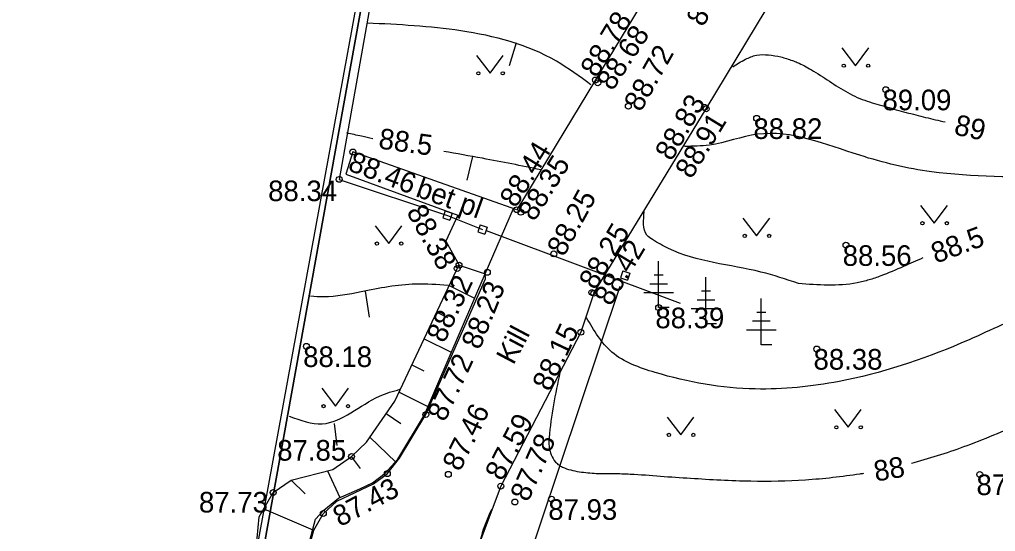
# Model space of a CAD drawing. Extents: x 640151 to 642820, y 6459264 to 6461024.
# Drawn here: x 640980.55 to 641013.72, y 6460612.08 to 6460629.46 of the extents above; entities that cross this region are included whole.
import ezdxf

# ---------------------------------------------------------------- set-up
doc = ezdxf.new("R2010")
doc.units = 0
for name, color, linetype in [('AED', 7, 'Continuous'), ('HALJASTUS', 7, 'Continuous'), ('HORISONTAAL-EH2000', 7, 'Continuous'), ('KORGUS-EH2000', 7, 'Continuous'), ('MOOTPIIR', 7, 'Continuous'), ('PIIR', 7, 'Continuous'), ('PUU', 7, 'Continuous'), ('RELJEEF', 7, 'Continuous'), ('TEE', 7, 'Continuous')]:
    doc.layers.add(name, color=color, linetype=linetype)

msp = doc.modelspace()

# ---------------------------------------------------------------- linework, layer by layer
at = {"layer": 'AED'}
for p, q in [((640995.021, 6460622.967), (640994.942, 6460622.73)), ((640995.021, 6460622.967), (640995.258, 6460622.888)), ((640995.258, 6460622.888), (640995.179, 6460622.651)), ((640994.942, 6460622.73), (640995.179, 6460622.651)), ((640995.1, 6460622.809), (640996.291, 6460622.339)), ((640996.212, 6460622.497), (640996.133, 6460622.26)), ((640996.133, 6460622.26), (640996.37, 6460622.181)), ((640996.212, 6460622.497), (640996.449, 6460622.418)), ((640996.449, 6460622.418), (640996.37, 6460622.181)), ((640996.408, 6460622.295), (641002.998, 6460619.837)), ((641001.053, 6460620.929), (641000.974, 6460620.692)), ((641001.053, 6460620.929), (641001.29, 6460620.85)), ((641001.29, 6460620.85), (641001.211, 6460620.613)), ((641000.974, 6460620.692), (641001.211, 6460620.613))]:
    msp.add_line(p, q, dxfattribs=at)
for points in [[(641000.167, 6460673.285), (640991.419, 6460624.036), (640995.1, 6460622.809)], [(641000.955, 6460620.399), (640996.188, 6460606.179), (641000.626, 6460603.346), (641032.293, 6460595.364), (641056.141, 6460587.62), (641095.956, 6460572.548)]]:
    msp.add_lwpolyline(points, dxfattribs=at)
at = {"layer": 'HALJASTUS'}
for p, q in [((641008.5, 6460628.503), (641008.963, 6460627.896)), ((641008.963, 6460627.896), (641009.409, 6460628.503)), ((640996.084, 6460628.244), (640996.547, 6460627.637)), ((640996.547, 6460627.637), (640996.993, 6460628.244)), ((641011.173, 6460623.154), (641011.636, 6460622.548)), ((641011.636, 6460622.548), (641012.082, 6460623.154)), ((641005.137, 6460622.723), (641005.6, 6460622.116)), ((641005.6, 6460622.116), (641006.046, 6460622.723)), ((640992.635, 6460622.464), (640993.098, 6460621.857)), ((640993.098, 6460621.857), (640993.544, 6460622.464)), ((640990.824, 6460616.943), (640991.287, 6460616.336)), ((640991.287, 6460616.336), (640991.733, 6460616.943)), ((641008.248, 6460616.225), (641008.712, 6460615.618)), ((641008.712, 6460615.618), (641009.157, 6460616.225)), ((641002.558, 6460615.966), (641003.021, 6460615.359)), ((641003.021, 6460615.359), (641003.467, 6460615.966))]:
    msp.add_line(p, q, dxfattribs=at)
for centre in [(641008.562, 6460627.896), (641009.391, 6460627.896), (640996.146, 6460627.637), (640996.975, 6460627.637), (641011.235, 6460622.548), (641012.064, 6460622.548), (640992.697, 6460621.857), (640993.526, 6460621.857), (641005.199, 6460622.116), (641006.028, 6460622.116), (640990.886, 6460616.336), (640991.715, 6460616.336), (641008.311, 6460615.618), (641009.14, 6460615.618), (641002.62, 6460615.359), (641003.449, 6460615.359)]:
    msp.add_circle(centre, 0.055, dxfattribs=at)
at = {"layer": 'HORISONTAAL-EH2000'}
for p, q in [((640997.431, 6460628.673), (640997.194, 6460627.896)), ((640995.943, 6460624.812), (640995.749, 6460624.014)), ((640992.301, 6460620.24), (640992.43, 6460619.356)), ((640991.245, 6460615.748), (640991.331, 6460614.999))]:
    msp.add_line(p, q, dxfattribs=at)
for points in [[(641031.176, 6460640.47), (641029.538, 6460636.264), (641027.943, 6460630.527), (641026.693, 6460627.81), (641025.766, 6460625.934), (641024.192, 6460624.64), (641022.683, 6460624.381), (641019.428, 6460623.82), (641015.829, 6460624.036), (641011.539, 6460624.294), (641009.103, 6460624.855), (641005.633, 6460625.567), (641003.995, 6460625.2), (641003.154, 6460625.157)], [(641010.859, 6460614.401), (641010.95, 6460614.426), (641011.861, 6460614.692), (641012.755, 6460615.002), (641014.807, 6460615.849), (641016.807, 6460616.749), (641017.732, 6460617.185), (641018.65, 6460617.637), (641019.567, 6460618.088), (641020.493, 6460618.518), (641021.299, 6460618.729), (641022.151, 6460618.771), (641023.014, 6460618.79), (641023.856, 6460618.928), (641024.494, 6460619.131), (641025.117, 6460619.389), (641026.109, 6460620.222), (641026.368, 6460620.644), (641026.609, 6460621.072), (641027.057, 6460621.935), (641027.491, 6460622.799), (641027.952, 6460623.651), (641028.83, 6460625.134), (641029.698, 6460626.627), (641030.692, 6460628.515), (641031.487, 6460630.487), (641032.081, 6460632.379)], [(640999.964, 6460627.249), (640998.8, 6460628.047), (640995.545, 6460629.082), (640992.376, 6460629.341)], [(641004.79, 6460627.856), (641005.221, 6460628.115), (641005.593, 6460628.249), (641006.005, 6460628.264), (641006.423, 6460628.193), (641006.816, 6460628.072), (641006.982, 6460628.006), (641007.461, 6460627.759), (641008.077, 6460627.367), (641008.699, 6460626.982), (641009.022, 6460626.82), (641009.36, 6460626.692), (641010.017, 6460626.495), (641010.678, 6460626.312), (641011.343, 6460626.142), (641012.01, 6460625.985)], [(640992.559, 6460625.416), (640992.176, 6460625.499), (640991.673, 6460625.613)], [(640998.269, 6460624.362), (640996.286, 6460624.751), (640994.967, 6460624.986)], [(641007.027, 6460620.499), (641005.749, 6460620.89), (641002.602, 6460621.688), (641002.063, 6460621.99), (641001.869, 6460622.141), (641001.761, 6460622.508), (641001.783, 6460622.939)], [(641026.294, 6460622.785), (641024.914, 6460621.146), (641021.983, 6460620.456), (641016.723, 6460620.111), (641014.783, 6460619.464), (641012.541, 6460618.471), (641008.403, 6460617.177), (641005.557, 6460616.919), (641002.152, 6460617.479), (641000.686, 6460618.17), (640999.823, 6460619.334)], [(641011.247, 6460621.367), (641010.593, 6460621.08), (641009.817, 6460620.756), (641009.421, 6460620.623), (641009.219, 6460620.569), (641009.015, 6460620.523), (641008.026, 6460620.446), (641007.027, 6460620.499)], [(640995.114, 6460620.434), (640994.014, 6460620.477), (640992.16, 6460620.218), (640990.889, 6460620.046), (640990.436, 6460620.067)], [(640998.916, 6460617.483), (640998.55, 6460615.261), (640998.547, 6460614.973), (640998.575, 6460614.829), (640998.619, 6460614.685), (640998.771, 6460614.435), (640998.877, 6460614.339), (640999.002, 6460614.269), (640999.577, 6460614.11), (641000.153, 6460614.055), (641000.731, 6460614.048), (641001.309, 6460614.032), (641002.333, 6460613.96), (641003.357, 6460613.89), (641005.404, 6460613.795), (641007.261, 6460613.837), (641009.116, 6460614.04), (641009.244, 6460614.059)], [(640989.722, 6460615.994), (640990.843, 6460615.736), (640992.784, 6460616.676), (640993.482, 6460616.909)], [(640996.588, 6460612.824), (640996.243, 6460611.077), (640996.48, 6460610.624), (640996.954, 6460610.02), (640997.543, 6460609.54), (640998.172, 6460609.159), (640999.541, 6460608.748), (640999.851, 6460608.722), (641000.161, 6460608.709), (641000.781, 6460608.73), (641002.022, 6460608.85), (641003.262, 6460608.983), (641004.499, 6460609.007), (641005.41, 6460608.921), (641006.32, 6460608.799), (641007.231, 6460608.684), (641008.142, 6460608.619), (641010.61, 6460608.877), (641011.347, 6460609.106), (641012.057, 6460609.385), (641012.403, 6460609.547)]]:
    msp.add_spline(points, degree=3, dxfattribs=at)
at = {"layer": 'KORGUS-EH2000'}
for centre in [(641000.122, 6460627.411), (641000.204, 6460627.313), (641009.99, 6460627.084), (641001.243, 6460626.52), (641003.826, 6460626.484), (641003.885, 6460626.429), (641005.604, 6460626.11), (640991.883, 6460624.967), (640991.419, 6460624.036), (640997.456, 6460623.006), (640997.587, 6460622.92), (641008.637, 6460621.8), (640998.708, 6460621.505), (640995.489, 6460621.12), (640995.429, 6460621.008), (640996.452, 6460620.881), (641000.001, 6460620.196), (641000.069, 6460620.169), (641002.272, 6460619.682), (640999.627, 6460618.845), (640990.303, 6460618.366), (641007.646, 6460618.277), (640994.363, 6460616.052), (640991.836, 6460614.626), (640993.051, 6460614.043), (640995.125, 6460614.021), (641013.183, 6460614.017), (640996.907, 6460613.621), (640989.176, 6460613.404), (640998.633, 6460613.177), (640997.388, 6460613.082), (640990.877, 6460612.693)]:
    msp.add_circle(centre, 0.1, dxfattribs=at)
at = {"layer": 'MOOTPIIR'}
msp.add_lwpolyline([(641009.391, 6460700.787), (641103.081, 6460665.39), (641096.302, 6460572.567), (641096.905, 6460561.136), (641083.929, 6460566.269), (641044.74, 6460580.848), (641005.897, 6460591.89), (640985.85, 6460596.376), (640999.953, 6460673.38)], close=True, dxfattribs=at)
at = {"layer": 'PIIR'}
for points in [[(641009.44, 6460700.65), (641102.96, 6460665.34), (641095.82, 6460571.42), (641055.41, 6460586.92), (641024.73, 6460596.57), (640987.79, 6460605.65), (641000.04, 6460673.47)], [(641000.04, 6460673.47), (640987.79, 6460605.65), (640933.48, 6460616.04), (640959.28, 6460666.72), (640975.41, 6460684.26)]]:
    msp.add_lwpolyline(points, close=True, dxfattribs=at)
at = {"layer": 'PUU'}
for p, q in [((641002.272, 6460619.682), (641002.272, 6460621.257)), ((641002.422, 6460620.782), (641002.122, 6460620.782)), ((641003.879, 6460619.136), (641003.879, 6460620.711)), ((641002.572, 6460620.482), (641001.972, 6460620.482)), ((641004.029, 6460620.236), (641003.729, 6460620.236)), ((641002.772, 6460620.182), (641001.772, 6460620.182)), ((641004.179, 6460619.936), (641003.579, 6460619.936)), ((641005.76, 6460618.418), (641005.76, 6460619.993)), ((641002.632, 6460619.682), (641002.272, 6460619.682)), ((641004.379, 6460619.636), (641003.379, 6460619.636)), ((641006.06, 6460619.218), (641005.46, 6460619.218)), ((641005.91, 6460619.518), (641005.61, 6460619.518)), ((641004.239, 6460619.136), (641003.879, 6460619.136)), ((641006.26, 6460618.918), (641005.26, 6460618.918)), ((641006.12, 6460618.418), (641005.76, 6460618.418))]:
    msp.add_line(p, q, dxfattribs=at)
at = {"layer": 'RELJEEF'}
for p, q in [((640995.157, 6460620.431), (640996.02, 6460620.004)), ((640994.73, 6460619.526), (640995.096, 6460619.345)), ((640994.304, 6460618.621), (640995.226, 6460618.165)), ((640993.888, 6460617.737), (640994.294, 6460617.536)), ((640993.452, 6460616.812), (640994.432, 6460616.327)), ((640993.512, 6460615.737), (640993.008, 6460616.076)), ((640992.456, 6460615.28), (640993.342, 6460614.43)), ((640992.14, 6460614.223), (640991.836, 6460614.626)), ((640991.022, 6460614.144), (640991.443, 6460613.233)), ((640990.261, 6460613.359), (640989.779, 6460613.824)), ((640988.861, 6460612.853), (640990.516, 6460612.14))]:
    msp.add_line(p, q, dxfattribs=at)
for points in [[(640984.311, 6460606.599), (640987.563, 6460606.712), (640988.444, 6460607.161), (640988.938, 6460608.022), (640989.238, 6460609.035), (640989.197, 6460609.554), (640988.632, 6460611.85), (640988.701, 6460612.573), (640989.176, 6460613.404), (640989.779, 6460613.824), (640991.201, 6460614.19), (640991.836, 6460614.626), (640992.344, 6460615.118), (640993.309, 6460616.509), (640995.485, 6460621.127)], [(640988.052, 6460605.808), (640989.051, 6460606.933), (640989.536, 6460607.904), (640989.784, 6460608.497), (640990.053, 6460609.856), (640990.323, 6460611.43), (640990.614, 6460612.497), (640990.894, 6460612.799), (640991.39, 6460613.209), (640992.123, 6460613.533), (640992.543, 6460613.727), (640992.974, 6460614.061), (640993.405, 6460614.536), (640994.311, 6460616.045), (640996.376, 6460620.828)]]:
    msp.add_lwpolyline(points, dxfattribs=at)
at = {"layer": 'TEE'}
for points in [[(641026.454, 6460646.267), (641028.558, 6460653.97), (641013.306, 6460658.094), (641010.241, 6460650.358), (641006.267, 6460640.239), (641003.158, 6460632.427), (641000.122, 6460627.411), (640997.456, 6460623.006), (640991.883, 6460624.967), (640991.641, 6460624.217), (640995.453, 6460622.82), (640995.045, 6460621.936), (640995.489, 6460621.12), (640996.376, 6460620.828)], [(641000.069, 6460620.169), (641003.885, 6460626.429), (641006.258, 6460630.357), (641011.901, 6460634.535), (641018.426, 6460632.76)], [(640996.376, 6460620.828), (640997.335, 6460623.049)], [(640988.639, 6460605.958), (640989.808, 6460608.436), (640990.101, 6460609.898), (640990.361, 6460611.428), (640990.555, 6460612.12), (640990.876, 6460612.683), (640991.341, 6460613.112), (640992.581, 6460613.694), (640993.051, 6460614.043), (640993.465, 6460614.568), (640994.363, 6460616.052), (640996.388, 6460620.658), (640996.376, 6460620.828)], [(641000.069, 6460620.169), (640999.627, 6460618.845), (640996.907, 6460613.621), (640995.268, 6460609.249), (640994.319, 6460604.974)]]:
    msp.add_lwpolyline(points, dxfattribs=at)

# ---------------------------------------------------------------- texts
at = {"layer": 'HORISONTAAL-EH2000'}
for s, rotation, p in [('89', 347.8241, (641012.278, 6460625.567)), ('88.5', 352.1831, (640992.729, 6460625.088)), ('88.5', 20.5227, (641011.694, 6460621.171)), ('88', 10.0517, (641009.651, 6460613.771))]:
    msp.add_text(s, height=0.7, rotation=rotation, dxfattribs=at).set_placement(p)
at = {"layer": 'KORGUS-EH2000'}
for s, rotation, p in [('89.05', 61.0969, (641003.784, 6460629.182)), ('88.78', 58.5834, (641000.164, 6460627.457)), ('88.68', 56.6822, (641000.701, 6460627.009)), ('88.72', 60.5969, (641001.661, 6460626.295)), ('88.83', 59.8392, (641002.71, 6460624.626)), ('88.91', 58.5702, (641003.383, 6460624.018)), ('88.44', 58.4939, (640997.42, 6460623.037)), ('88.46', 339.1013, (640991.674, 6460624.357)), ('88.35', 57.9597, (640998.047, 6460622.576)), ('88.25', 61.1567, (640999.048, 6460621.381)), ('88.38', 299.1478, (640993.686, 6460622.938)), ('88.25', 59.3527, (641000.121, 6460620.25)), ('88.42', 58.8905, (641000.632, 6460619.699)), ('88.32', 64.8964, (640994.985, 6460618.446)), ('88.23', 68.008, (640996.192, 6460618.222)), ('88.15', 64.6306, (640998.577, 6460616.804)), ('87.72', 64.9943, (640995.007, 6460615.774)), ('87.46', 63.9947, (640995.52, 6460614.087)), ('87.59', 62.48, (640996.954, 6460613.761)), ('87.78', 66.0484, (640997.835, 6460613.053)), ('87.43', 28.0034, (640991.444, 6460612.224))]:
    msp.add_text(s, height=0.7, rotation=rotation, dxfattribs=at).set_placement(p)
for s, p in [('89.09', (641009.879, 6460626.383)), ('88.82', (641005.493, 6460625.409)), ('88.34', (640989.002, 6460623.297)), ('88.56', (641008.526, 6460621.099)), ('88.39', (641002.161, 6460618.981)), ('88.18', (640990.192, 6460617.665)), ('88.38', (641007.535, 6460617.576)), ('87.85', (640989.311, 6460614.486)), ('87.90', (641013.072, 6460613.316)), ('87.73', (640986.651, 6460612.724)), ('87.93', (640998.522, 6460612.476))]:
    msp.add_text(s, height=0.7, dxfattribs=at).set_placement(p)
at = {"layer": 'TEE'}
for s, rotation, p in [('bet pl', 340.239, (640993.979, 6460623.471)), ('Kill', 62.1328, (640997.337, 6460617.707))]:
    msp.add_text(s, height=0.6999, rotation=rotation, dxfattribs=at).set_placement(p)

doc.saveas('drawing.dxf')
